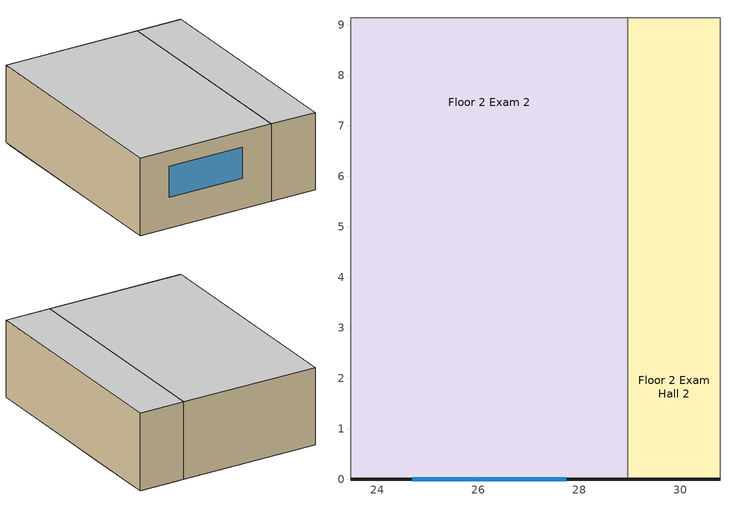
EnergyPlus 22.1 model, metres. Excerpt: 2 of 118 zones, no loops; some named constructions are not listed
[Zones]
Floor 2 Exam 2
 floor to Floor 1 Recovery Room (int_slab_floor): 28.96,0 25.6,0 25.6,3.66 28.96,3.66 z3.05
 floor to Floor 1 Nurse Hall (int_slab_floor): 23.47,3.66 23.47,6.1 28.96,6.1 28.96,3.66 z3.05
 floor to Floor 1 Step Down (int_slab_floor): 23.47,3.66 25.6,3.66 25.6,0 23.47,0 z3.05
 floor to Floor 1 Nurse Station (int_slab_floor): 23.47,6.1 23.47,8.84 28.96,8.84 28.96,6.1 z3.05
 floor to Floor 1 Pre-Op Room 2 (int_slab_floor): 23.47,9.14 27.13,9.14 27.13,8.84 23.47,8.84 z3.05
 floor to Floor 1 Nourishment (int_slab_floor): 28.96,8.84 27.13,8.84 27.13,9.14 28.96,9.14 z3.05
 wall outside (nonres_ext_wall_mid): 23.47,0 28.96,0 z3.05:6.1
 wall to Floor 2 Exam Hall 2 (int_wall): 28.96,0 28.96,9.14 z3.05:6.1
 wall to Floor 2 Exam Hall 1 (int_wall): 23.47,9.14 23.47,0 z3.05:6.1
 wall to Floor 2 Reception Hall (int_wall): 28.96,9.14 23.47,9.14 z3.05:6.1
 window (NonresWindow_U_0.364_SHGC_South_0.378): 24.69,0 27.74,0 z4.27:5.49
 ceiling to Floor 3 Undeveloped 1 (int_slab_ceiling): 28.96,0 28.96,9.14 23.47,9.14 23.47,0 z6.1
Floor 2 Exam Hall 2
 floor to Floor 1 Recovery Room (int_slab_floor): 28.96,0 28.96,3.66 30.78,3.66 30.78,0 z3.05
 floor to Floor 1 Nurse Hall (int_slab_floor): 28.96,3.66 28.96,6.1 30.78,6.1 30.78,3.66 z3.05
 floor to Floor 1 Nurse Station (int_slab_floor): 28.96,6.1 28.96,8.84 30.78,8.84 30.78,6.1 z3.05
 floor to Floor 1 Nourishment (int_slab_floor): 28.96,9.14 29.26,9.14 29.26,8.84 28.96,8.84 z3.05
 floor to Floor 1 Clean (int_slab_floor): 30.78,8.84 29.26,8.84 29.26,9.14 30.78,9.14 z3.05
 wall outside (nonres_ext_wall_mid): 28.96,0 30.78,0 z3.05:6.1
 wall to Floor 2 Reception Hall (int_wall): 30.78,9.14 28.96,9.14 z3.05:6.1
 wall to Floor 2 Exam 3 (int_wall): 30.78,0 30.78,9.14 z3.05:6.1
 ceiling to Floor 3 Undeveloped 1 (int_slab_ceiling): 30.78,9.14 28.96,9.14 28.96,0 30.78,0 z6.1
[Schedule:Compact]
BLDG_ELEVATORS: Through: 12/31, For: SummerDesignDay, Until: 24:00, 1, For: WinterDesignDay, Until: 24:00, 0.12, For: Weekdays, Until: 07:00, 0.12, Until: 08:00, 0.5, Until: 09:00, 0.75, Until: 10:00, 1, Until: 11:00, 1, Until: 12:00, 1, Until: 13:00, 0.75, Until: 14:00, 1, Until: 15:00, 1, Until: 16:00, 1, Until: 17:00, 1, Until: 18:00, 1, Until: 19:00, 0.52, Until: 20:00, 0.52, Until: 21:00, 0.52, Until: 22:00, 0.28, Until: 24:00, 0.12, For: Saturday, Until: 07:00, 0.12, Until: 08:00, 0.4, Until: 09:00, 0.46, Until: 10:00, 0.7, Until: 11:00, 0.7, Until: 12:00, 0.7, Until: 13:00, 0.51, Until: 14:00, 0.51, Until: 15:00, 0.51, Until: 16:00, 0.51, Until: 17:00, 0.51, Until: 18:00, 0.25, Until: 24:00, 0.12, For: AllOtherDays, Until: 08:00, 0.12, Until: 16:00, 0.4, Until: 24:00, 0.12
ELEV_LIGHT_FAN_SCH_ADD_DF: Through: 12/31, For: SummerDesignDay, Until: 24:00, 1, For: WinterDesignDay, Until: 24:00, 0.05, For: Weekdays, Until: 07:00, 0.05, Until: 08:00, 0.5, Until: 09:00, 1, Until: 10:00, 1, Until: 11:00, 1, Until: 12:00, 1, Until: 13:00, 1, Until: 14:00, 1, Until: 15:00, 1, Until: 16:00, 1, Until: 17:00, 1, Until: 18:00, 1, Until: 19:00, 0.52, Until: 20:00, 0.52, Until: 21:00, 0.52, Until: 22:00, 0.28, Until: 24:00, 0.05, For: Saturday, Until: 07:00, 0.05, Until: 08:00, 0.4, Until: 09:00, 0.46, Until: 10:00, 0.7, Until: 11:00, 0.7, Until: 12:00, 0.7, Until: 13:00, 0.51, Until: 14:00, 0.51, Until: 15:00, 0.51, Until: 16:00, 0.51, Until: 17:00, 0.51, Until: 18:00, 0.25, Until: 24:00, 0.05, For: AllOtherDays, Until: 08:00, 0.05, Until: 16:00, 0.4, Until: 24:00, 0.05
INFIL_Door_Opening_SCH: Through: 12/31, For: Weekdays, Until: 06:00, 0, Until: 07:00, 0.131, Until: 18:00, 1, Until: 19:00, 0.131, Until: 24:00, 0, For: Saturday Sunday Holidays AllOtherDays, Until: 24:00, 0
[SCHEDULE:COMPACT]
ltg_sch_floor_1_office: Through: 12/31, For: SummerDesignDay, Until: 24:00, 1, For: WinterDesignDay, Until: 24:00, 0, For: Weekdays, Until: 4:00, 0.07599, Until: 6:00, 0.22796, Until: 7:00, 0.45591, Until: 18:00, 0.68387, Until: 20:00, 0.45591, Until: 22:00, 0.22796, Until: 24:00, 0.07599, For: Saturday, Until: 7:00, 0.07599, Until: 9:00, 0.22796, Until: 15:00, 0.30394, Until: 20:00, 0.22796, Until: 24:00, 0.07599, For: AllOtherDays, Until: 8:00, 0.03799, Until: 17:00, 0.07599, Until: 24:00, 0.03799
ltg_sch_patient; ltg_sch_dining; ltg_sch_procedure: Through: 12/31, For: SummerDesignDay, Until: 24:00, 1, For: WinterDesignDay, Until: 24:00, 0, For: Weekdays, Until: 4:00, 0.1, Until: 6:00, 0.3, Until: 7:00, 0.6, Until: 18:00, 0.9, Until: 20:00, 0.6, Until: 22:00, 0.3, Until: 24:00, 0.1, For: Saturday, Until: 7:00, 0.1, Until: 9:00, 0.3, Until: 15:00, 0.4, Until: 20:00, 0.3, Until: 24:00, 0.1, For: AllOtherDays, Until: 8:00, 0.05, Until: 17:00, 0.1, Until: 24:00, 0.05
ltg_sch_lobby: Through: 12/31, For: SummerDesignDay, Until: 24:00, 1, For: WinterDesignDay, Until: 24:00, 0, For: Weekdays, Until: 4:00, 0.075, Until: 6:00, 0.225, Until: 7:00, 0.45, Until: 18:00, 0.675, Until: 20:00, 0.45, Until: 22:00, 0.225, Until: 24:00, 0.075, For: Saturday, Until: 7:00, 0.075, Until: 9:00, 0.225, Until: 15:00, 0.3, Until: 20:00, 0.225, Until: 24:00, 0.075, For: AllOtherDays, Until: 8:00, 0.0375, Until: 17:00, 0.075, Until: 24:00, 0.0375
